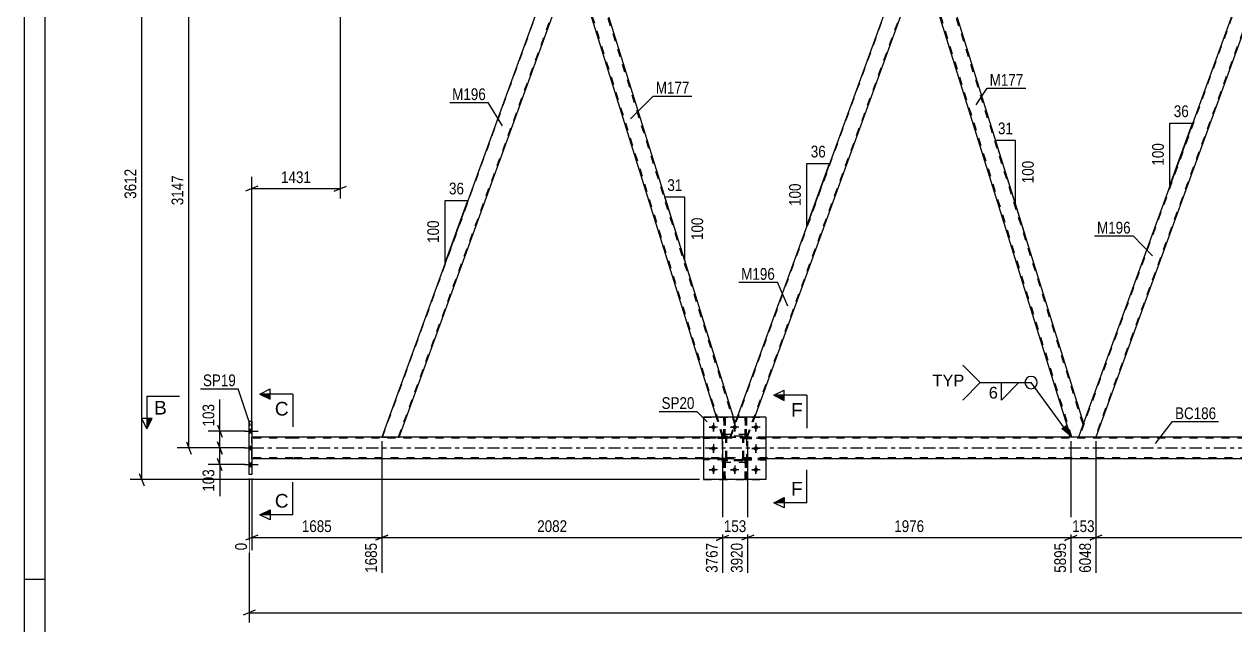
# Model space of a CAD drawing. Header units: millimetres. Extents: x 0 to 841, y 0 to 594.
# Drawn here: x 0 to 295.9, y 286.9 to 433.6 of the extents above; entities that cross this region are included whole.
import ezdxf

# ---------------------------------------------------------------- set-up
doc = ezdxf.new("R2010")
doc.units = ezdxf.units.MM
doc.linetypes.add('DXK_LINE_DOT2', pattern=[3.9198, 1.9599, -1.9599])
doc.linetypes.add('DXK_LINE_DOT3', pattern=[5.9187, 2.979, -0.9799, 0.9799, -0.9799])
doc.styles.add('Arial', font='ARIAL.TTF', dxfattribs={"height": 0.2})
doc.styles.add('Arial Narrow', font='ARIALN.TTF', dxfattribs={"height": 0.2})

# ---------------------------------------------------------------- blocks, each defined once
blk = doc.blocks.new('Unknown-814521562-1135 - 14273')
at = {"color": 5, "linetype": 'Continuous'}
for p, q in [((0, 594), (0, 0)), ((5, 589), (5, 5)), ((5, 298), (0, 298))]:
    blk.add_line(p, q, dxfattribs=at)
blk = doc.blocks.new('Part-814521562-3716 - 3269')
at = {"color": 7, "linetype": 'DXK_LINE_DOT2'}
for p, q in [((176.64, 333.39), (170.64, 333.39)), ((170.64, 326.59), (170.64, 333.39)), ((176.64, 326.59), (176.64, 333.39)), ((176.64, 326.59), (170.64, 326.59))]:
    blk.add_line(p, q, dxfattribs=at)
blk = doc.blocks.new('Part-814521562-3617 - 3269')
at = {"color": 7, "linetype": 'DXK_LINE_DOT2'}
for p, q in [((176.19, 322.39), (176.19, 327.23)), ((176.19, 327.23), (176.51, 327.23)), ((176.19, 326.63), (176.51, 326.63)), ((176.51, 327.23), (176.51, 322.39)), ((176.51, 322.39), (176.19, 322.39))]:
    blk.add_line(p, q, dxfattribs=at)
blk = doc.blocks.new('Part-814521562-3756 - 3269')
at = {"color": 2, "linetype": 'Continuous'}
for p, q in [((131.51, 453.99), (87.39, 332.77)), ((135.76, 453.99), (131.51, 453.99)), ((91.64, 332.77), (134.24, 449.78))]:
    blk.add_line(p, q, dxfattribs=at)
at = {"color": 7, "linetype": 'DXK_LINE_DOT2'}
for p, q in [((87.56, 332.77), (131.68, 453.99)), ((91.47, 332.77), (135.59, 453.99)), ((134.24, 449.78), (135.76, 453.99)), ((87.39, 332.77), (91.64, 332.77))]:
    blk.add_line(p, q, dxfattribs=at)
blk = doc.blocks.new('Part-814521562-3605 - 3269')
at = {"color": 7, "linetype": 'DXK_LINE_DOT2'}
for p, q in [((171.44, 327.55), (166.04, 327.55)), ((166.04, 327.55), (166.04, 327.23)), ((171.44, 327.23), (166.04, 327.23)), ((170.84, 327.23), (170.84, 327.55)), ((171.44, 327.23), (171.44, 327.55))]:
    blk.add_line(p, q, dxfattribs=at)
blk = doc.blocks.new('Bolt-814521562-3509 - 3269')
at = {"color": 1, "linetype": 'Continuous'}
for p, q in [((167.4, 335.19), (168.09, 335.19)), ((168.44, 336.23), (168.44, 335.54)), ((168.44, 334.15), (168.44, 334.84)), ((169.48, 335.19), (168.79, 335.19)), ((172.6, 335.19), (173.29, 335.19)), ((173.64, 336.23), (173.64, 335.54)), ((173.64, 334.15), (173.64, 334.84)), ((174.68, 335.19), (173.99, 335.19)), ((177.8, 335.19), (178.49, 335.19)), ((178.84, 336.23), (178.84, 335.54)), ((178.84, 334.15), (178.84, 334.84)), ((179.88, 335.19), (179.19, 335.19)), ((167.4, 329.99), (168.09, 329.99)), ((168.44, 331.03), (168.44, 330.34)), ((168.44, 328.95), (168.44, 329.64)), ((169.48, 329.99), (168.79, 329.99)), ((177.8, 329.99), (178.49, 329.99)), ((178.84, 331.03), (178.84, 330.34)), ((178.84, 328.95), (178.84, 329.64)), ((179.88, 329.99), (179.19, 329.99)), ((168.44, 325.83), (168.44, 325.14)), ((173.64, 325.83), (173.64, 325.14)), ((178.84, 325.83), (178.84, 325.14)), ((167.4, 324.79), (168.09, 324.79)), ((168.44, 323.75), (168.44, 324.44)), ((169.48, 324.79), (168.79, 324.79)), ((172.6, 324.79), (173.29, 324.79)), ((173.64, 323.75), (173.64, 324.44)), ((174.68, 324.79), (173.99, 324.79)), ((177.8, 324.79), (178.49, 324.79)), ((178.84, 323.75), (178.84, 324.44)), ((179.88, 324.79), (179.19, 324.79))]:
    blk.add_line(p, q, dxfattribs=at)
blk = doc.blocks.new('Bolt-814521562-3510 - 3269')
at = {"linetype": 'Continuous'}
for points in [[(168.96, 335.19, -1), (167.92, 335.19, -1)], [(174.16, 335.19, -1), (173.12, 335.19, -1)], [(179.36, 335.19, -1), (178.32, 335.19, -1)], [(168.96, 329.99, -1), (167.92, 329.99, -1)], [(179.36, 329.99, -1), (178.32, 329.99, -1)], [(168.96, 324.79, -1), (167.92, 324.79, -1)], [(174.16, 324.79, -1), (173.12, 324.79, -1)], [(179.36, 324.79, -1), (178.32, 324.79, -1)]]:
    blk.add_hatch(color=1, dxfattribs=at).paths.add_polyline_path(points)
at = {"color": 1, "linetype": 'Continuous'}
for p, q in [((169.48, 335.19), (167.4, 335.19)), ((168.44, 336.23), (168.44, 334.15)), ((174.68, 335.19), (172.6, 335.19)), ((173.64, 336.23), (173.64, 334.15)), ((179.88, 335.19), (177.8, 335.19)), ((178.84, 336.23), (178.84, 334.15)), ((169.48, 329.99), (167.4, 329.99)), ((168.44, 331.03), (168.44, 328.95)), ((179.88, 329.99), (177.8, 329.99)), ((178.84, 331.03), (178.84, 328.95)), ((168.44, 325.83), (168.44, 323.75)), ((173.64, 325.83), (173.64, 323.75)), ((178.84, 325.83), (178.84, 323.75)), ((169.48, 324.79), (167.4, 324.79)), ((174.68, 324.79), (172.6, 324.79)), ((179.88, 324.79), (177.8, 324.79))]:
    blk.add_line(p, q, dxfattribs=at)
blk = doc.blocks.new('Part-814521562-3515 - 3269')
at = {"color": 7, "linetype": 'DXK_LINE_DOT2'}
for p, q in [((171.44, 327.55), (166.04, 327.55)), ((166.04, 327.23), (166.04, 327.55)), ((171.44, 327.23), (166.04, 327.23)), ((170.84, 327.23), (170.84, 327.55)), ((171.44, 327.55), (171.44, 327.23))]:
    blk.add_line(p, q, dxfattribs=at)
blk = doc.blocks.new('Part-814521562-3597 - 3269')
at = {"color": 7, "linetype": 'DXK_LINE_DOT2'}
for p, q in [((176.19, 332.75), (176.19, 337.59)), ((176.19, 337.59), (176.51, 337.59)), ((176.51, 337.59), (176.51, 332.75)), ((176.19, 333.35), (176.51, 333.35)), ((176.51, 332.75), (176.19, 332.75))]:
    blk.add_line(p, q, dxfattribs=at)
blk = doc.blocks.new('Part-814521562-3516 - 3269')
at = {"color": 7, "linetype": 'DXK_LINE_DOT2'}
for p, q in [((171.44, 332.75), (166.04, 332.75)), ((166.04, 332.43), (166.04, 332.75)), ((171.44, 332.43), (166.04, 332.43)), ((170.84, 332.43), (170.84, 332.75)), ((171.44, 332.75), (171.44, 332.43))]:
    blk.add_line(p, q, dxfattribs=at)
blk = doc.blocks.new('Part-814521562-3517 - 3269')
at = {"color": 7, "linetype": 'DXK_LINE_DOT2'}
for p, q in [((175.84, 327.23), (175.84, 327.55)), ((175.84, 327.55), (181.24, 327.55)), ((181.24, 327.23), (175.84, 327.23)), ((176.44, 327.23), (176.44, 327.55)), ((181.24, 327.55), (181.24, 327.23))]:
    blk.add_line(p, q, dxfattribs=at)
blk = doc.blocks.new('Part-814521562-3707 - 3269')
at = {"color": 7, "linetype": 'DXK_LINE_DOT2'}
for p, q in [((176.51, 327.23), (176.19, 327.23)), ((176.19, 327.23), (176.19, 322.39)), ((176.19, 326.63), (176.51, 326.63)), ((176.51, 322.39), (176.51, 327.23)), ((176.19, 322.39), (176.51, 322.39))]:
    blk.add_line(p, q, dxfattribs=at)
blk = doc.blocks.new('Part-814521562-3528 - 3269')
at = {"color": 7, "linetype": 'DXK_LINE_DOT2'}
for p, q in [((175.84, 332.43), (175.84, 332.75)), ((175.84, 332.75), (181.24, 332.75)), ((181.24, 332.43), (175.84, 332.43)), ((176.44, 332.43), (176.44, 332.75)), ((181.24, 332.75), (181.24, 332.43))]:
    blk.add_line(p, q, dxfattribs=at)
blk = doc.blocks.new('Part-814521562-3529 - 3269')
at = {"color": 7, "linetype": 'DXK_LINE_DOT2'}
for p, q in [((176.64, 333.39), (170.64, 333.39)), ((170.64, 326.59), (170.64, 333.39)), ((176.64, 326.59), (176.64, 333.39)), ((176.64, 326.59), (170.64, 326.59))]:
    blk.add_line(p, q, dxfattribs=at)
blk = doc.blocks.new('Part-814521562-3530 - 3269')
at = {"color": 7, "linetype": 'DXK_LINE_DOT2'}
for p, q in [((171.44, 332.51), (171.47, 332.69)), ((171.47, 332.69), (171.44, 332.51)), ((171.44, 327.47), (171.44, 332.51)), ((171.68, 332.51), (171.7, 332.6)), ((171.68, 327.47), (171.68, 332.51)), ((171.7, 332.6), (171.75, 332.68)), ((171.73, 332.95), (171.92, 332.99)), ((171.92, 332.99), (171.73, 332.95)), ((171.75, 332.68), (171.83, 332.73)), ((171.83, 332.73), (171.92, 332.75)), ((175.36, 332.99), (171.92, 332.99)), ((171.92, 332.75), (175.36, 332.75)), ((175.36, 332.99), (175.54, 332.95)), ((175.54, 332.95), (175.36, 332.99)), ((175.36, 332.75), (175.45, 332.73)), ((175.45, 332.73), (175.53, 332.68)), ((175.53, 332.68), (175.58, 332.6)), ((175.58, 332.6), (175.6, 332.51)), ((175.6, 327.47), (175.6, 332.51)), ((175.8, 332.69), (175.84, 332.51)), ((175.84, 332.51), (175.8, 332.69)), ((175.84, 327.47), (175.84, 332.51)), ((171.47, 327.29), (171.44, 327.47)), ((171.44, 327.47), (171.47, 327.29)), ((171.7, 327.38), (171.68, 327.47)), ((171.75, 327.3), (171.7, 327.38)), ((171.92, 326.99), (171.73, 327.03)), ((171.73, 327.03), (171.92, 326.99)), ((171.83, 327.25), (171.75, 327.3)), ((171.92, 327.23), (171.83, 327.25)), ((175.36, 327.23), (171.92, 327.23)), ((175.36, 326.99), (171.92, 326.99)), ((175.45, 327.25), (175.36, 327.23)), ((175.54, 327.03), (175.36, 326.99)), ((175.36, 326.99), (175.54, 327.03)), ((175.53, 327.3), (175.45, 327.25)), ((175.58, 327.38), (175.53, 327.3)), ((175.6, 327.47), (175.58, 327.38)), ((175.84, 327.47), (175.8, 327.29)), ((175.8, 327.29), (175.84, 327.47))]:
    blk.add_line(p, q, dxfattribs=at)
at = {"color": 7, "linetype": 'DXK_LINE_DOT3'}
blk.add_line((173.64, 329.99), (173.64, 329.99), dxfattribs=at)
at = {"color": 7, "linetype": 'DXK_LINE_DOT2'}
for centre, start, end in [((171.92, 332.51), 112.5, 157.5), ((171.92, 332.51), 112.5, 157.5), ((175.36, 332.51), 22.5, 67.5), ((175.36, 332.51), 22.5, 67.5), ((171.92, 327.47), 202.5, 247.5), ((171.92, 327.47), 202.5, 247.5), ((175.36, 327.47), 292.5, 337.5), ((175.36, 327.47), 292.5, 337.5)]:
    blk.add_arc(centre, 0.48, start, end, dxfattribs=at)
blk = doc.blocks.new('Part-814521562-3547 - 3269')
at = {"color": 2, "linetype": 'Continuous'}
for p, q in [((54.98, 336.63), (55.62, 336.63)), ((54.98, 323.63), (54.98, 336.63)), ((55.62, 336.63), (55.62, 323.63)), ((55.62, 323.63), (54.98, 323.63))]:
    blk.add_line(p, q, dxfattribs=at)
blk = doc.blocks.new('Part-814521562-3611 - 3269')
at = {"color": 7, "linetype": 'DXK_LINE_DOT2'}
for p, q in [((181.24, 327.55), (175.84, 327.55)), ((175.84, 327.55), (175.84, 327.23)), ((175.84, 327.23), (181.24, 327.23)), ((176.44, 327.23), (176.44, 327.55)), ((181.24, 327.23), (181.24, 327.55))]:
    blk.add_line(p, q, dxfattribs=at)
blk = doc.blocks.new('Bolt-814521562-3579 - 3269')
at = {"linetype": 'Continuous'}
for points in [[(55.62, 333.79), (55.62, 334.67), (54.98, 334.67), (54.98, 333.79)], [(55.62, 333.79), (55.62, 334.67), (54.98, 334.67), (54.98, 333.79)], [(55.62, 333.79), (55.62, 334.67), (54.98, 334.67), (54.98, 333.79)], [(55.62, 329.69), (55.62, 330.57), (54.98, 330.57), (54.98, 329.69)], [(55.62, 329.69), (55.62, 330.57), (54.98, 330.57), (54.98, 329.69)], [(55.62, 325.59), (55.62, 326.47), (54.98, 326.47), (54.98, 325.59)], [(55.62, 325.59), (55.62, 326.47), (54.98, 326.47), (54.98, 325.59)], [(55.62, 325.59), (55.62, 326.47), (54.98, 326.47), (54.98, 325.59)]]:
    blk.add_hatch(color=1, dxfattribs=at).paths.add_polyline_path(points)
at = {"color": 1, "linetype": 'Continuous'}
for p, q in [((54.98, 334.67), (55.62, 334.67)), ((54.98, 334.67), (55.62, 334.67)), ((54.98, 334.67), (55.62, 334.67)), ((53.82, 334.23), (57.14, 334.23)), ((53.82, 334.23), (57.14, 334.23)), ((53.82, 334.23), (57.14, 334.23)), ((54.98, 333.79), (55.62, 333.79)), ((54.98, 333.79), (55.62, 333.79)), ((54.98, 333.79), (55.62, 333.79)), ((53.82, 330.13), (57.14, 330.13)), ((53.82, 330.13), (57.14, 330.13)), ((54.98, 330.57), (55.62, 330.57)), ((54.98, 330.57), (55.62, 330.57)), ((54.98, 329.69), (55.62, 329.69)), ((54.98, 329.69), (55.62, 329.69)), ((53.82, 326.03), (57.14, 326.03)), ((53.82, 326.03), (57.14, 326.03)), ((53.82, 326.03), (57.14, 326.03)), ((54.98, 326.47), (55.62, 326.47)), ((54.98, 326.47), (55.62, 326.47)), ((54.98, 326.47), (55.62, 326.47)), ((54.98, 325.59), (55.62, 325.59)), ((54.98, 325.59), (55.62, 325.59)), ((54.98, 325.59), (55.62, 325.59))]:
    blk.add_line(p, q, dxfattribs=at)
blk = doc.blocks.new('Part-814521562-3594 - 3269')
at = {"color": 7, "linetype": 'DXK_LINE_DOT2'}
for p, q in [((172.69, 332.77), (216.81, 453.99)), ((176.61, 332.77), (220.73, 453.99)), ((219.37, 449.78), (220.9, 453.99)), ((172.52, 332.77), (174.28, 337.59)), ((176.78, 332.77), (178.53, 337.59)), ((176.78, 332.77), (172.52, 332.77))]:
    blk.add_line(p, q, dxfattribs=at)
at = {"color": 2, "linetype": 'Continuous'}
for p, q in [((216.64, 453.99), (174.28, 337.59)), ((220.9, 453.99), (216.64, 453.99)), ((178.53, 337.59), (219.37, 449.78))]:
    blk.add_line(p, q, dxfattribs=at)
blk = doc.blocks.new('Part-814521562-3602 - 3269')
at = {"color": 2, "linetype": 'Continuous'}
for p, q in [((181.24, 337.59), (166.04, 337.59)), ((166.04, 337.59), (166.04, 322.39)), ((181.24, 337.59), (181.24, 322.39)), ((181.24, 322.39), (166.04, 322.39))]:
    blk.add_line(p, q, dxfattribs=at)
blk = doc.blocks.new('Part-814521562-3608 - 3269')
at = {"color": 7, "linetype": 'DXK_LINE_DOT2'}
for p, q in [((171.44, 332.75), (166.04, 332.75)), ((166.04, 332.75), (166.04, 332.43)), ((171.44, 332.43), (166.04, 332.43)), ((170.84, 332.43), (170.84, 332.75)), ((171.44, 332.43), (171.44, 332.75))]:
    blk.add_line(p, q, dxfattribs=at)
blk = doc.blocks.new('Part-814521562-3614 - 3269')
at = {"color": 7, "linetype": 'DXK_LINE_DOT2'}
for p, q in [((170.99, 322.39), (170.99, 327.23)), ((170.99, 327.23), (171.31, 327.23)), ((170.99, 326.63), (171.31, 326.63)), ((171.31, 327.23), (171.31, 322.39)), ((171.31, 322.39), (170.99, 322.39))]:
    blk.add_line(p, q, dxfattribs=at)
blk = doc.blocks.new('Part-814521562-3620 - 3269')
at = {"color": 7, "linetype": 'DXK_LINE_DOT2'}
for p, q in [((170.99, 332.75), (170.99, 337.59)), ((170.99, 337.59), (171.31, 337.59)), ((171.31, 337.59), (171.31, 332.75)), ((170.99, 333.35), (171.31, 333.35)), ((171.31, 332.75), (170.99, 332.75))]:
    blk.add_line(p, q, dxfattribs=at)
blk = doc.blocks.new('Part-814521562-3624 - 3269')
at = {"color": 7, "linetype": 'DXK_LINE_DOT2'}
for p, q in [((170.99, 337.59), (170.99, 332.75)), ((171.31, 337.59), (170.99, 337.59)), ((171.31, 332.75), (171.31, 337.59)), ((170.99, 333.35), (171.31, 333.35)), ((170.99, 332.75), (171.31, 332.75))]:
    blk.add_line(p, q, dxfattribs=at)
blk = doc.blocks.new('Part-814521562-3625 - 3269')
at = {"color": 7, "linetype": 'DXK_LINE_DOT2'}
for p, q in [((176.19, 337.59), (176.19, 332.75)), ((176.51, 337.59), (176.19, 337.59)), ((176.51, 332.75), (176.51, 337.59)), ((176.19, 333.35), (176.51, 333.35)), ((176.19, 332.75), (176.51, 332.75))]:
    blk.add_line(p, q, dxfattribs=at)
blk = doc.blocks.new('Part-814521562-3646 - 3269')
at = {"color": 7, "linetype": 'DXK_LINE_DOT2'}
for p, q in [((181.24, 332.75), (175.84, 332.75)), ((175.84, 332.75), (175.84, 332.43)), ((175.84, 332.43), (181.24, 332.43)), ((176.44, 332.43), (176.44, 332.75)), ((181.24, 332.43), (181.24, 332.75))]:
    blk.add_line(p, q, dxfattribs=at)
blk = doc.blocks.new('Part-814521562-3685 - 3269')
at = {"color": 7, "linetype": 'DXK_LINE_DOT2'}
for p, q in [((301.95, 453.99), (257.83, 332.77)), ((305.86, 453.99), (261.74, 332.77)), ((306.03, 453.99), (304.5, 449.78)), ((258.9, 336.19), (257.66, 332.77)), ((261.91, 332.77), (257.66, 332.77))]:
    blk.add_line(p, q, dxfattribs=at)
at = {"color": 2, "linetype": 'Continuous'}
for p, q in [((301.78, 453.99), (258.9, 336.19)), ((306.03, 453.99), (301.78, 453.99)), ((304.5, 449.78), (261.91, 332.77))]:
    blk.add_line(p, q, dxfattribs=at)
blk = doc.blocks.new('Part-814521562-3690 - 3269')
at = {"color": 2, "linetype": 'Continuous'}
for p, q in [((220.9, 453.99), (219.37, 449.78)), ((222.22, 453.99), (220.9, 453.99)), ((258.92, 336.24), (222.22, 453.99)), ((255.81, 332.77), (219.35, 449.74)), ((258.9, 336.18), (257.66, 332.77)), ((258.9, 336.18), (258.9, 336.19))]:
    blk.add_line(p, q, dxfattribs=at)
at = {"color": 7, "linetype": 'DXK_LINE_DOT2'}
for p, q in [((258.78, 335.86), (221.97, 453.99)), ((219.37, 449.78), (219.35, 449.74)), ((256.06, 332.77), (219.49, 450.11)), ((258.9, 336.19), (258.92, 336.24)), ((257.66, 332.77), (255.81, 332.77))]:
    blk.add_line(p, q, dxfattribs=at)
blk = doc.blocks.new('Part-814521562-3696 - 3269')
at = {"color": 7, "linetype": 'DXK_LINE_DOT2'}
for p, q in [((166.04, 337.59), (181.24, 337.59)), ((166.04, 337.59), (166.04, 322.39)), ((181.24, 337.59), (181.24, 322.39)), ((166.04, 322.39), (181.24, 322.39))]:
    blk.add_line(p, q, dxfattribs=at)
blk = doc.blocks.new('Part-814521562-3706 - 3269')
at = {"color": 7, "linetype": 'DXK_LINE_DOT2'}
for p, q in [((171.31, 327.23), (170.99, 327.23)), ((170.99, 327.23), (170.99, 322.39)), ((170.99, 326.63), (171.31, 326.63)), ((171.31, 322.39), (171.31, 327.23)), ((170.99, 322.39), (171.31, 322.39))]:
    blk.add_line(p, q, dxfattribs=at)
blk = doc.blocks.new('Part-814521562-3715 - 3269')
at = {"color": 7, "linetype": 'DXK_LINE_DOT2'}
for p, q in [((171.44, 332.51), (171.47, 332.69)), ((171.47, 332.69), (171.44, 332.51)), ((171.44, 327.47), (171.44, 332.51)), ((171.68, 332.51), (171.7, 332.6)), ((171.68, 327.47), (171.68, 332.51)), ((171.7, 332.6), (171.75, 332.68)), ((171.73, 332.95), (171.92, 332.99)), ((171.92, 332.99), (171.73, 332.95)), ((171.75, 332.68), (171.83, 332.73)), ((171.83, 332.73), (171.92, 332.75)), ((175.36, 332.99), (171.92, 332.99)), ((171.92, 332.75), (175.36, 332.75)), ((175.36, 332.99), (175.54, 332.95)), ((175.54, 332.95), (175.36, 332.99)), ((175.36, 332.75), (175.45, 332.73)), ((175.45, 332.73), (175.53, 332.68)), ((175.53, 332.68), (175.58, 332.6)), ((175.58, 332.6), (175.6, 332.51)), ((175.6, 327.47), (175.6, 332.51)), ((175.8, 332.69), (175.84, 332.51)), ((175.84, 332.51), (175.8, 332.69)), ((175.84, 327.47), (175.84, 332.51)), ((171.47, 327.29), (171.44, 327.47)), ((171.44, 327.47), (171.47, 327.29)), ((171.7, 327.38), (171.68, 327.47)), ((171.75, 327.3), (171.7, 327.38)), ((171.92, 326.99), (171.73, 327.03)), ((171.73, 327.03), (171.92, 326.99)), ((171.83, 327.25), (171.75, 327.3)), ((171.92, 327.23), (171.83, 327.25)), ((175.36, 327.23), (171.92, 327.23)), ((175.36, 326.99), (171.92, 326.99)), ((175.45, 327.25), (175.36, 327.23)), ((175.54, 327.03), (175.36, 326.99)), ((175.36, 326.99), (175.54, 327.03)), ((175.53, 327.3), (175.45, 327.25)), ((175.58, 327.38), (175.53, 327.3)), ((175.6, 327.47), (175.58, 327.38)), ((175.84, 327.47), (175.8, 327.29)), ((175.8, 327.29), (175.84, 327.47))]:
    blk.add_line(p, q, dxfattribs=at)
at = {"color": 7, "linetype": 'DXK_LINE_DOT3'}
blk.add_line((173.64, 329.99), (173.64, 329.99), dxfattribs=at)
at = {"color": 7, "linetype": 'DXK_LINE_DOT2'}
for centre, start, end in [((171.92, 332.51), 112.5, 157.5), ((171.92, 332.51), 112.5, 157.5), ((175.36, 332.51), 22.5, 67.5), ((175.36, 332.51), 22.5, 67.5), ((171.92, 327.47), 202.5, 247.5), ((171.92, 327.47), 202.5, 247.5), ((175.36, 327.47), 292.5, 337.5), ((175.36, 327.47), 292.5, 337.5)]:
    blk.add_arc(centre, 0.48, start, end, dxfattribs=at)
blk = doc.blocks.new('Part-814521562-3747 - 3269')
at = {"color": 2, "linetype": 'Continuous'}
for p, q in [((65.74, 332.77), (55.62, 332.77)), ((166.04, 332.77), (65.84, 332.77)), ((336.31, 332.77), (181.24, 332.77)), ((65.74, 327.49), (55.62, 327.49)), ((166.04, 327.49), (65.84, 327.49)), ((336.31, 327.49), (181.24, 327.49))]:
    blk.add_line(p, q, dxfattribs=at)
at = {"color": 7, "linetype": 'DXK_LINE_DOT2'}
for p, q in [((55.62, 327.49), (55.62, 332.77)), ((65.74, 332.53), (55.62, 332.53)), ((741.42, 332.53), (65.84, 332.53)), ((181.24, 332.77), (166.04, 332.77)), ((65.74, 327.73), (55.62, 327.73)), ((742.17, 327.73), (65.84, 327.73)), ((181.24, 327.49), (166.04, 327.49))]:
    blk.add_line(p, q, dxfattribs=at)
at = {"color": 7, "linetype": 'DXK_LINE_DOT3'}
for p, q in [((55.62, 330.13), (65.74, 330.13)), ((65.84, 330.13), (741.79, 330.13))]:
    blk.add_line(p, q, dxfattribs=at)
blk = doc.blocks.new('Part-814521562-3761 - 3269')
at = {"color": 2, "linetype": 'Continuous'}
for p, q in [((135.76, 453.99), (134.24, 449.78)), ((135.76, 453.99), (137.08, 453.99)), ((173.36, 337.59), (137.08, 453.99)), ((169.17, 337.59), (134.22, 449.74))]:
    blk.add_line(p, q, dxfattribs=at)
at = {"color": 7, "linetype": 'DXK_LINE_DOT2'}
for p, q in [((173.65, 335.86), (136.83, 453.99)), ((134.24, 449.78), (134.22, 449.74)), ((170.93, 332.77), (134.35, 450.11)), ((170.68, 332.77), (169.17, 337.59)), ((173.78, 336.24), (173.36, 337.59)), ((172.52, 332.77), (173.78, 336.24)), ((170.68, 332.77), (172.52, 332.77))]:
    blk.add_line(p, q, dxfattribs=at)
blk = doc.blocks.new('AngleDimension-814521562-4574 - 3269')
at = {"color": 7, "linetype": 'Continuous'}
for p, q in [((161.42, 391.38), (156.6, 391.38)), ((161.42, 375.91), (156.6, 391.38)), ((161.42, 375.91), (161.42, 391.38)), ((167.59, 356.12), (161.42, 375.91))]:
    blk.add_line(p, q, dxfattribs=at)
at = {"color": 0}
for points in [[(161.44, 392.28), (161.44, 396.48), (156.58, 396.48), (156.58, 392.28)], [(166.52, 386.99), (162.32, 386.99), (162.32, 380.3), (166.52, 380.3)]]:
    blk.add_wipeout(points, dxfattribs=at)
at = {"color": 3, "style": 'Arial Narrow'}
blk.add_text('31', height=2.863, dxfattribs=at).set_placement((157.18, 392.88))
blk.add_text('100', height=2.863, rotation=90.0002, dxfattribs=at).set_placement((165.92, 380.9))
blk = doc.blocks.new('AngleDimension-814521562-3923 - 3269')
at = {"color": 7, "linetype": 'Continuous'}
for p, q in [((191.3, 399.58), (196.84, 399.58)), ((191.3, 384.36), (196.84, 399.58)), ((191.3, 384.36), (191.3, 399.58)), ((193.32, 389.91), (196.84, 399.58))]:
    blk.add_line(p, q, dxfattribs=at)
at = {"color": 0}
for points in [[(196.5, 400.48), (196.5, 404.68), (191.64, 404.68), (191.64, 400.48)], [(190.4, 395.31), (186.2, 395.31), (186.2, 388.63), (190.4, 388.63)]]:
    blk.add_wipeout(points, dxfattribs=at)
at = {"color": 3, "style": 'Arial Narrow'}
blk.add_text('36', height=2.863, dxfattribs=at).set_placement((192.24, 401.08))
blk.add_text('100', height=2.863, rotation=90.0002, dxfattribs=at).set_placement((189.8, 389.23))
blk = doc.blocks.new('StraightDimension-814521562-4207 - 3269')
at = {"color": 7, "linetype": 'Continuous'}
for p, q in [((47.21, 331.63), (48.41, 328.63)), ((53.98, 330.13), (44.96, 330.13)), ((47.81, 326.03), (47.81, 330.13)), ((53.98, 326.03), (44.96, 326.03)), ((48.41, 324.53), (47.21, 327.53))]:
    blk.add_line(p, q, dxfattribs=at)
at = {"color": 0}
blk.add_wipeout([(47.06, 325.5), (42.86, 325.5), (42.86, 318.82), (47.06, 318.82)], dxfattribs=at)
at = {"color": 7, "linetype": 'Continuous'}
blk.add_line((47.81, 326.03), (47.81, 318.29), dxfattribs=at)
blk.add_line((47.81, 326.03), (47.81, 318.29), dxfattribs=at)
at = {"color": 3, "style": 'Arial Narrow'}
blk.add_text('103', height=2.863, rotation=90.0002, dxfattribs=at).set_placement((46.46, 319.42))
blk = doc.blocks.new('StraightDimension-814521562-4271 - 3269')
at = {"color": 7, "linetype": 'Continuous'}
for p, q in [((75.6, 455.99), (37.38, 455.99)), ((40.83, 454.49), (39.63, 457.49)), ((40.23, 330.13), (40.23, 455.99)), ((39.63, 331.63), (40.83, 328.63)), ((53.98, 330.13), (37.38, 330.13))]:
    blk.add_line(p, q, dxfattribs=at)
at = {"color": 0}
blk.add_wipeout([(39.48, 397.31), (35.28, 397.31), (35.28, 388.8), (39.48, 388.8)], dxfattribs=at)
at = {"color": 3, "style": 'Arial Narrow'}
blk.add_text('3147', height=2.863, rotation=90.0002, dxfattribs=at).set_placement((38.88, 389.4))
blk = doc.blocks.new('StraightDimension-814521562-4563 - 3269')
at = {"color": 7, "linetype": 'Continuous'}
for p, q in [((54.98, 322.63), (54.98, 287.47)), ((56.48, 290.47), (53.48, 289.27)), ((54.98, 289.87), (794.56, 289.87))]:
    blk.add_line(p, q, dxfattribs=at)
blk = doc.blocks.new('StraightDimension-814521562-4312 - 3269')
at = {"color": 7, "linetype": 'Continuous'}
for p, q in [((176.78, 331.77), (176.78, 299.61)), ((255.81, 331.77), (255.81, 299.61)), ((178.28, 308.82), (175.28, 307.62)), ((176.78, 308.22), (255.81, 308.22)), ((254.31, 307.62), (257.31, 308.82))]:
    blk.add_line(p, q, dxfattribs=at)
at = {"color": 0}
blk.add_wipeout([(220.55, 308.97), (220.55, 313.17), (212.04, 313.17), (212.04, 308.97)], dxfattribs=at)
at = {"color": 0, "linetype": 'Continuous'}
blk.add_wipeout([(255.21, 307.52), (251.01, 307.52), (251.01, 299.01), (255.21, 299.01)], dxfattribs=at)
at = {"color": 3, "style": 'Arial Narrow'}
blk.add_text('1976', height=2.863, dxfattribs=at).set_placement((212.64, 309.57))
at = {"color": 3, "linetype": 'Continuous', "style": 'Arial Narrow'}
blk.add_text('5895', height=2.863, rotation=90.0002, dxfattribs=at).set_placement((254.61, 299.61))
blk = doc.blocks.new('AngleDimension-814521562-3909 - 3269')
at = {"color": 7, "linetype": 'Continuous'}
for p, q in [((242.23, 405.24), (237.41, 405.24)), ((242.23, 389.77), (237.41, 405.24)), ((242.23, 389.77), (242.23, 405.24)), ((244.71, 381.81), (242.23, 389.77))]:
    blk.add_line(p, q, dxfattribs=at)
at = {"color": 0}
for points in [[(242.25, 406.14), (242.25, 410.34), (237.39, 410.34), (237.39, 406.14)], [(247.33, 400.85), (243.13, 400.85), (243.13, 394.17), (247.33, 394.17)]]:
    blk.add_wipeout(points, dxfattribs=at)
at = {"color": 3, "style": 'Arial Narrow'}
blk.add_text('31', height=2.863, dxfattribs=at).set_placement((237.99, 406.74))
blk.add_text('100', height=2.863, rotation=90.0002, dxfattribs=at).set_placement((246.73, 394.77))
blk = doc.blocks.new('AngleDimension-814521562-3937 - 3269')
at = {"color": 7, "linetype": 'Continuous'}
for p, q in [((102.88, 390.55), (108.42, 390.55)), ((102.88, 375.33), (108.42, 390.55)), ((102.88, 375.33), (102.88, 390.55)), ((105.75, 383.21), (108.42, 390.55))]:
    blk.add_line(p, q, dxfattribs=at)
at = {"color": 0}
for points in [[(108.08, 391.45), (108.08, 395.65), (103.22, 395.65), (103.22, 391.45)], [(101.98, 386.28), (97.78, 386.28), (97.78, 379.6), (101.98, 379.6)]]:
    blk.add_wipeout(points, dxfattribs=at)
at = {"color": 3, "style": 'Arial Narrow'}
blk.add_text('36', height=2.863, dxfattribs=at).set_placement((103.82, 392.05))
blk.add_text('100', height=2.863, rotation=90.0002, dxfattribs=at).set_placement((101.38, 380.2))
blk = doc.blocks.new('StraightDimension-814521562-4146 - 3269')
at = {"color": 7, "linetype": 'Continuous'}
for p, q in [((29.32, 465.35), (28.12, 468.35)), ((78.88, 466.85), (25.87, 466.85)), ((28.72, 322.39), (28.72, 466.85)), ((28.12, 323.89), (29.32, 320.89)), ((165.04, 322.39), (25.87, 322.39))]:
    blk.add_line(p, q, dxfattribs=at)
at = {"color": 0}
blk.add_wipeout([(27.97, 398.88), (23.77, 398.88), (23.77, 390.37), (27.97, 390.37)], dxfattribs=at)
at = {"color": 3, "style": 'Arial Narrow'}
blk.add_text('3612', height=2.863, rotation=90.0002, dxfattribs=at).set_placement((27.37, 390.97))
blk = doc.blocks.new('StraightDimension-814521562-4217 - 3269')
at = {"color": 7, "linetype": 'Continuous'}
for p, q in [((47.21, 335.73), (48.41, 332.73)), ((53.98, 334.23), (44.96, 334.23)), ((48.41, 328.63), (47.21, 331.63)), ((47.81, 330.13), (47.81, 334.23)), ((53.98, 330.13), (44.96, 330.13))]:
    blk.add_line(p, q, dxfattribs=at)
at = {"color": 0}
blk.add_wipeout([(47.06, 341.44), (42.86, 341.44), (42.86, 334.75), (47.06, 334.75)], dxfattribs=at)
at = {"color": 7, "linetype": 'Continuous'}
blk.add_line((47.81, 334.23), (47.81, 341.96), dxfattribs=at)
blk.add_line((47.81, 334.23), (47.81, 341.96), dxfattribs=at)
at = {"color": 3, "style": 'Arial Narrow'}
blk.add_text('103', height=2.863, rotation=90.0002, dxfattribs=at).set_placement((46.46, 335.35))
blk = doc.blocks.new('StraightDimension-814521562-4260 - 3269')
at = {"color": 7, "linetype": 'Continuous'}
for p, q in [((77.24, 452.99), (77.24, 391.06)), ((57.12, 394.06), (54.12, 392.86)), ((55.62, 333.77), (55.62, 396.31)), ((75.74, 392.86), (78.74, 394.06)), ((55.62, 393.46), (77.24, 393.46))]:
    blk.add_line(p, q, dxfattribs=at)
at = {"color": 0}
blk.add_wipeout([(70.68, 394.21), (70.68, 398.41), (62.17, 398.41), (62.17, 394.21)], dxfattribs=at)
at = {"color": 3, "style": 'Arial Narrow'}
blk.add_text('1431', height=2.863, dxfattribs=at).set_placement((62.77, 394.81))
blk = doc.blocks.new('StraightDimension-814521562-4276 - 3269')
at = {"color": 7, "linetype": 'Continuous'}
for p, q in [((87.39, 331.77), (87.39, 299.61)), ((170.68, 331.77), (170.68, 299.61)), ((88.89, 308.82), (85.89, 307.62)), ((87.39, 308.22), (170.68, 308.22)), ((169.18, 307.62), (172.18, 308.82))]:
    blk.add_line(p, q, dxfattribs=at)
at = {"color": 0}
blk.add_wipeout([(133.29, 308.97), (133.29, 313.17), (124.78, 313.17), (124.78, 308.97)], dxfattribs=at)
at = {"color": 0, "linetype": 'Continuous'}
blk.add_wipeout([(170.08, 307.52), (165.88, 307.52), (165.88, 299.01), (170.08, 299.01)], dxfattribs=at)
at = {"color": 3, "style": 'Arial Narrow'}
blk.add_text('2082', height=2.863, dxfattribs=at).set_placement((125.38, 309.57))
at = {"color": 3, "linetype": 'Continuous', "style": 'Arial Narrow'}
blk.add_text('3767', height=2.863, rotation=90.0002, dxfattribs=at).set_placement((169.48, 299.61))
blk = doc.blocks.new('StraightDimension-814521562-4293 - 3269')
at = {"color": 7, "linetype": 'Continuous'}
for p, q in [((170.68, 331.77), (170.68, 299.61)), ((176.78, 331.77), (176.78, 299.61)), ((169.18, 307.62), (172.18, 308.82)), ((170.68, 308.22), (176.78, 308.22)), ((178.28, 308.82), (175.28, 307.62))]:
    blk.add_line(p, q, dxfattribs=at)
at = {"color": 0}
blk.add_wipeout([(177.07, 308.97), (177.07, 313.17), (170.39, 313.17), (170.39, 308.97)], dxfattribs=at)
at = {"color": 3, "style": 'Arial Narrow'}
blk.add_text('153', height=2.863, dxfattribs=at).set_placement((170.99, 309.57))
at = {"color": 0, "linetype": 'Continuous'}
blk.add_wipeout([(176.18, 307.52), (171.98, 307.52), (171.98, 299.01), (176.18, 299.01)], dxfattribs=at)
at = {"color": 3, "linetype": 'Continuous', "style": 'Arial Narrow'}
blk.add_text('3920', height=2.863, rotation=90.0002, dxfattribs=at).set_placement((175.58, 299.61))
blk = doc.blocks.new('StraightDimension-814521562-4331 - 3269')
at = {"color": 7, "linetype": 'Continuous'}
for p, q in [((255.81, 331.77), (255.81, 299.61)), ((261.91, 331.77), (261.91, 299.61)), ((254.31, 307.62), (257.31, 308.82)), ((255.81, 308.22), (261.91, 308.22)), ((263.41, 308.82), (260.41, 307.62))]:
    blk.add_line(p, q, dxfattribs=at)
at = {"color": 0}
blk.add_wipeout([(262.2, 308.97), (262.2, 313.17), (255.52, 313.17), (255.52, 308.97)], dxfattribs=at)
at = {"color": 3, "style": 'Arial Narrow'}
blk.add_text('153', height=2.863, dxfattribs=at).set_placement((256.12, 309.57))
at = {"color": 0, "linetype": 'Continuous'}
blk.add_wipeout([(261.31, 307.52), (257.11, 307.52), (257.11, 299.01), (261.31, 299.01)], dxfattribs=at)
at = {"color": 3, "linetype": 'Continuous', "style": 'Arial Narrow'}
blk.add_text('6048', height=2.863, rotation=90.0002, dxfattribs=at).set_placement((260.71, 299.61))
blk = doc.blocks.new('StraightDimension-814521562-4350 - 3269')
at = {"color": 7, "linetype": 'Continuous'}
for p, q in [((261.91, 331.77), (261.91, 299.61)), ((340.95, 331.77), (340.95, 299.61)), ((263.41, 308.82), (260.41, 307.62)), ((261.91, 308.22), (340.95, 308.22)), ((339.45, 307.62), (342.45, 308.82))]:
    blk.add_line(p, q, dxfattribs=at)
at = {"color": 0}
blk.add_wipeout([(305.69, 308.97), (305.69, 313.17), (297.17, 313.17), (297.17, 308.97)], dxfattribs=at)
at = {"color": 0, "linetype": 'Continuous'}
blk.add_wipeout([(340.35, 307.52), (336.15, 307.52), (336.15, 299.01), (340.35, 299.01)], dxfattribs=at)
at = {"color": 3, "style": 'Arial Narrow'}
blk.add_text('1976', height=2.863, dxfattribs=at).set_placement((297.77, 309.57))
at = {"color": 3, "linetype": 'Continuous', "style": 'Arial Narrow'}
blk.add_text('8024', height=2.863, rotation=90.0002, dxfattribs=at).set_placement((339.75, 299.61))
blk = doc.blocks.new('StraightDimension-814521562-4552 - 3269')
at = {"color": 7, "linetype": 'Continuous'}
for p, q in [((87.39, 331.77), (87.39, 299.61)), ((55.62, 322.63), (55.62, 305.1)), ((57.12, 308.82), (54.12, 307.62)), ((55.62, 308.22), (87.39, 308.22)), ((85.89, 307.62), (88.89, 308.82))]:
    blk.add_line(p, q, dxfattribs=at)
at = {"color": 0}
blk.add_wipeout([(75.76, 308.97), (75.76, 313.17), (67.25, 313.17), (67.25, 308.97)], dxfattribs=at)
at = {"color": 0, "linetype": 'Continuous'}
for points in [[(55.02, 307.52), (50.82, 307.52), (50.82, 304.5), (55.02, 304.5)], [(86.79, 307.52), (82.59, 307.52), (82.59, 299.01), (86.79, 299.01)]]:
    blk.add_wipeout(points, dxfattribs=at)
at = {"color": 3, "style": 'Arial Narrow'}
blk.add_text('1685', height=2.863, dxfattribs=at).set_placement((67.85, 309.57))
at = {"color": 3, "linetype": 'Continuous', "style": 'Arial Narrow'}
for s, height, p in [('0', 2.86, (54.42, 305.1)), ('1685', 2.863, (86.19, 299.61))]:
    blk.add_text(s, height=height, rotation=90.0002, dxfattribs=at).set_placement(p)
blk = doc.blocks.new('AngleDimension-814521562-14166 - 3269')
at = {"color": 7, "linetype": 'Continuous'}
for p, q in [((280.02, 409.43), (285.56, 409.43)), ((280.02, 394.21), (285.56, 409.43)), ((280.02, 394.21), (280.02, 409.43)), ((280.23, 394.79), (280.02, 394.21))]:
    blk.add_line(p, q, dxfattribs=at)
at = {"color": 0}
for points in [[(285.22, 410.33), (285.22, 414.53), (280.36, 414.53), (280.36, 410.33)], [(279.12, 405.17), (274.92, 405.17), (274.92, 398.48), (279.12, 398.48)]]:
    blk.add_wipeout(points, dxfattribs=at)
at = {"color": 3, "style": 'Arial Narrow'}
blk.add_text('36', height=2.863, dxfattribs=at).set_placement((280.96, 410.93))
blk.add_text('100', height=2.863, rotation=90.0002, dxfattribs=at).set_placement((278.52, 399.08))
blk = doc.blocks.new('Mark-814521562-3752 - 3269')
at = {"color": 0}
blk.add_wipeout([(112.82, 415.09), (112.82, 418.09), (104.6, 418.09), (104.6, 415.09)], dxfattribs=at)
blk.add_wipeout([(112.82, 415.09), (112.82, 418.09), (104.6, 418.09), (104.6, 415.09)], dxfattribs=at)
at = {"color": 30, "linetype": 'Continuous'}
for p in [(104, 414.49), (116.9, 408.81)]:
    blk.add_line(p, (113.42, 414.49), dxfattribs=at)
at = {"color": 3, "style": 'Arial Narrow'}
blk.add_text('M196', height=2.863, dxfattribs=at).set_placement((104.6, 415.09))
blk = doc.blocks.new('Mark-814521562-3543 - 3269')
at = {"color": 0}
blk.add_wipeout([(51.73, 345.19), (51.73, 348.19), (43.69, 348.19), (43.69, 345.19)], dxfattribs=at)
blk.add_wipeout([(51.73, 345.19), (51.73, 348.19), (43.69, 348.19), (43.69, 345.19)], dxfattribs=at)
at = {"color": 30, "linetype": 'Continuous'}
for p in [(43.09, 344.59), (55.33, 335.49)]:
    blk.add_line(p, (52.33, 344.59), dxfattribs=at)
at = {"color": 3, "style": 'Arial Narrow'}
blk.add_text('SP19', height=2.863, dxfattribs=at).set_placement((43.69, 345.19))
blk = doc.blocks.new('Mark-814521562-3590 - 3269')
at = {"color": 0}
blk.add_wipeout([(183.47, 371.18), (183.47, 374.18), (175.24, 374.18), (175.24, 371.18)], dxfattribs=at)
blk.add_wipeout([(183.47, 371.18), (183.47, 374.18), (175.24, 374.18), (175.24, 371.18)], dxfattribs=at)
at = {"color": 30, "linetype": 'Continuous'}
for p in [(174.64, 370.58), (186.64, 364.73)]:
    blk.add_line(p, (184.07, 370.58), dxfattribs=at)
at = {"color": 3, "style": 'Arial Narrow'}
blk.add_text('M196', height=2.863, dxfattribs=at).set_placement((175.24, 371.18))
blk = doc.blocks.new('Mark-814521562-3598 - 3269')
at = {"color": 0}
blk.add_wipeout([(163.81, 339.64), (163.81, 342.64), (155.77, 342.64), (155.77, 339.64)], dxfattribs=at)
blk.add_wipeout([(163.81, 339.64), (163.81, 342.64), (155.77, 342.64), (155.77, 339.64)], dxfattribs=at)
at = {"color": 30, "linetype": 'Continuous'}
for p in [(155.17, 339.04), (166.92, 336.47)]:
    blk.add_line(p, (164.41, 339.04), dxfattribs=at)
at = {"color": 3, "style": 'Arial Narrow'}
blk.add_text('SP20', height=2.863, dxfattribs=at).set_placement((155.77, 339.64))
blk = doc.blocks.new('SectionMark-814521562-4891 - 3269')
at = {"linetype": 'Continuous'}
for points in [[(185.74, 342.98), (185.74, 341.73), (183.24, 342.98)], [(185.74, 317.98), (185.74, 316.73), (183.24, 316.73)]]:
    blk.add_hatch(color=6, dxfattribs=at).paths.add_polyline_path(points)
at = {"color": 6, "linetype": 'Continuous'}
for p, q in [((183.24, 342.98), (185.74, 344.23)), ((185.74, 341.73), (185.74, 344.23)), ((191.24, 342.98), (183.24, 342.98)), ((183.24, 342.98), (185.74, 341.73)), ((183.24, 316.73), (185.74, 317.98)), ((191.24, 316.73), (183.24, 316.73)), ((185.74, 315.48), (183.24, 316.73)), ((185.74, 317.98), (185.74, 315.48))]:
    blk.add_line(p, q, dxfattribs=at)
at = {"color": 0, "linetype": 'Continuous'}
for points in [[(190.24, 337.73), (190.24, 341.23), (187.39, 341.23), (187.39, 337.73)], [(190.24, 318.48), (190.24, 321.98), (187.39, 321.98), (187.39, 318.48)]]:
    blk.add_wipeout(points, dxfattribs=at)
at = {"color": 6, "linetype": 'Continuous'}
for p, q in [((191.24, 342.98), (191.24, 334.98)), ((191.24, 316.73), (191.24, 324.73))]:
    blk.add_line(p, q, dxfattribs=at)
at = {"color": 3, "linetype": 'Continuous', "style": 'Arial'}
for p in [(187.39, 337.73), (187.39, 318.48)]:
    blk.add_text('F', height=3.34, dxfattribs=at).set_placement(p)
blk = doc.blocks.new('WeldMark-814521562-4913 - 3269')
at = {"linetype": 'Continuous'}
blk.add_hatch(color=30, dxfattribs=at).paths.add_polyline_path([(254.62, 335.7), (255.79, 332.84), (253.41, 334.81)])
at = {"color": 3, "linetype": 'Continuous'}
for q in [(229.36, 350.36), (229.36, 341.78)]:
    blk.add_line((233.64, 346.07), q, dxfattribs=at)
at = {"color": 30, "linetype": 'Continuous'}
blk.add_line((255.79, 332.84), (246.07, 346.07), dxfattribs=at)
at = {"color": 3, "linetype": 'Continuous'}
for start, end in [(90, 270), (270, 90)]:
    blk.add_arc((246.07, 346.07), 1.5, start, end, dxfattribs=at)
at = {"color": 0}
blk.add_wipeout([(238.17, 341.97), (238.17, 345.37), (235.54, 345.37), (235.54, 341.97)], dxfattribs=at)
at = {"color": 30, "linetype": 'Continuous'}
blk.add_line((233.64, 346.07), (246.07, 346.07), dxfattribs=at)
at = {"color": 3, "linetype": 'Continuous'}
for p, q in [((238.82, 346.07), (243.11, 346.07)), ((243.11, 346.07), (238.82, 341.78)), ((238.82, 341.78), (238.82, 346.07))]:
    blk.add_line(p, q, dxfattribs=at)
at = {"color": 3, "style": 'Arial'}
blk.add_text('6', height=2.87, dxfattribs=at).set_placement((235.74, 342.17))
at = {"color": 0, "linetype": 'Continuous'}
blk.add_wipeout([(229.74, 345.17), (229.74, 348.17), (221.97, 348.17), (221.97, 345.17)], dxfattribs=at)
blk.add_wipeout([(229.74, 345.17), (229.74, 348.17), (221.97, 348.17), (221.97, 345.17)], dxfattribs=at)
at = {"color": 3, "linetype": 'Continuous', "style": 'Arial'}
blk.add_text('TYP', height=2.865, dxfattribs=at).set_placement((221.97, 345.17))
blk = doc.blocks.new('Mark-814521562-3681 - 3269')
at = {"color": 0}
blk.add_wipeout([(270.43, 382.49), (270.43, 385.49), (262.2, 385.49), (262.2, 382.49)], dxfattribs=at)
blk.add_wipeout([(270.43, 382.49), (270.43, 385.49), (262.2, 385.49), (262.2, 382.49)], dxfattribs=at)
at = {"color": 30, "linetype": 'Continuous'}
for p in [(261.6, 381.89), (275.75, 377)]:
    blk.add_line(p, (271.03, 381.89), dxfattribs=at)
at = {"color": 3, "style": 'Arial Narrow'}
blk.add_text('M196', height=2.863, dxfattribs=at).set_placement((262.2, 382.49))
blk = doc.blocks.new('Mark-814521562-3686 - 3269')
at = {"color": 0}
blk.add_wipeout([(244.18, 418.57), (244.18, 421.57), (235.96, 421.57), (235.96, 418.57)], dxfattribs=at)
blk.add_wipeout([(244.18, 418.57), (244.18, 421.57), (235.96, 421.57), (235.96, 418.57)], dxfattribs=at)
at = {"color": 30, "linetype": 'Continuous'}
for p, q in [((232.64, 413.91), (235.36, 417.97)), ((235.36, 417.97), (244.78, 417.97))]:
    blk.add_line(p, q, dxfattribs=at)
at = {"color": 3, "style": 'Arial Narrow'}
blk.add_text('M177', height=2.863, dxfattribs=at).set_placement((235.96, 418.57))
blk = doc.blocks.new('Mark-814521562-3743 - 3269')
at = {"color": 0}
blk.add_wipeout([(291.32, 337.15), (291.32, 340.15), (281.27, 340.15), (281.27, 337.15)], dxfattribs=at)
blk.add_wipeout([(291.32, 337.15), (291.32, 340.15), (281.27, 340.15), (281.27, 337.15)], dxfattribs=at)
at = {"color": 30, "linetype": 'Continuous'}
for p, q in [((276.47, 331.2), (280.67, 336.55)), ((280.67, 336.55), (291.92, 336.55))]:
    blk.add_line(p, q, dxfattribs=at)
at = {"color": 3, "style": 'Arial Narrow'}
blk.add_text('BC186', height=2.863, dxfattribs=at).set_placement((281.27, 337.15))
blk = doc.blocks.new('Mark-814521562-3757 - 3269')
at = {"color": 0}
blk.add_wipeout([(162.57, 416.68), (162.57, 419.68), (154.35, 419.68), (154.35, 416.68)], dxfattribs=at)
blk.add_wipeout([(162.57, 416.68), (162.57, 419.68), (154.35, 419.68), (154.35, 416.68)], dxfattribs=at)
at = {"color": 30, "linetype": 'Continuous'}
for p, q in [((148.19, 410.53), (153.75, 416.08)), ((153.75, 416.08), (163.17, 416.08))]:
    blk.add_line(p, q, dxfattribs=at)
at = {"color": 3, "style": 'Arial Narrow'}
blk.add_text('M177', height=2.863, dxfattribs=at).set_placement((154.35, 416.68))
blk = doc.blocks.new('SectionMark-814521562-4895 - 3269')
at = {"color": 6, "linetype": 'Continuous'}
for p, q in [((29.99, 342.77), (29.99, 334.77)), ((29.99, 334.77), (28.74, 337.27))]:
    blk.add_line(p, q, dxfattribs=at)
at = {"color": 0, "linetype": 'Continuous'}
blk.add_wipeout([(34.85, 338.27), (34.85, 341.77), (31.74, 341.77), (31.74, 338.27)], dxfattribs=at)
at = {"linetype": 'Continuous'}
blk.add_hatch(color=6, dxfattribs=at).paths.add_polyline_path([(29.99, 337.27), (31.24, 337.27), (29.99, 334.77)])
at = {"color": 6, "linetype": 'Continuous'}
for p, q in [((29.99, 342.77), (37.99, 342.77)), ((31.24, 337.27), (28.74, 337.27)), ((29.99, 334.77), (31.24, 337.27))]:
    blk.add_line(p, q, dxfattribs=at)
at = {"color": 3, "linetype": 'Continuous', "style": 'Arial'}
blk.add_text('B', height=3.34, dxfattribs=at).set_placement((31.74, 338.27))
blk = doc.blocks.new('SectionMark-814521562-4897 - 3269')
at = {"color": 6, "linetype": 'Continuous'}
for p, q in [((57.62, 343.27), (60.12, 344.52)), ((65.62, 343.27), (57.62, 343.27)), ((65.62, 313.78), (57.62, 313.78)), ((60.12, 312.53), (57.62, 313.78))]:
    blk.add_line(p, q, dxfattribs=at)
at = {"color": 0, "linetype": 'Continuous'}
for points in [[(64.62, 338.02), (64.62, 341.52), (61.25, 341.52), (61.25, 338.02)], [(64.62, 315.53), (64.62, 319.03), (61.25, 319.03), (61.25, 315.53)]]:
    blk.add_wipeout(points, dxfattribs=at)
at = {"linetype": 'Continuous'}
for points in [[(60.12, 343.27), (60.12, 342.02), (57.62, 343.27)], [(60.12, 315.03), (60.12, 313.78), (57.62, 313.78)]]:
    blk.add_hatch(color=6, dxfattribs=at).paths.add_polyline_path(points)
at = {"color": 6, "linetype": 'Continuous'}
for p, q in [((57.62, 343.27), (60.12, 342.02)), ((60.12, 342.02), (60.12, 344.52)), ((65.62, 343.27), (65.62, 335.27)), ((65.62, 313.78), (65.62, 321.78)), ((57.62, 313.78), (60.12, 315.03)), ((60.12, 315.03), (60.12, 312.53))]:
    blk.add_line(p, q, dxfattribs=at)
at = {"color": 3, "linetype": 'Continuous', "style": 'Arial'}
for p in [(61.25, 338.02), (61.25, 315.53)]:
    blk.add_text('C', height=3.34, dxfattribs=at).set_placement(p)

msp = doc.modelspace()

# ---------------------------------------------------------------- block references
for name in ['Unknown-814521562-1135 - 14273', 'Part-814521562-3756 - 3269', 'Part-814521562-3761 - 3269', 'Part-814521562-3594 - 3269', 'Part-814521562-3690 - 3269', 'Part-814521562-3685 - 3269', 'Part-814521562-3602 - 3269', 'Part-814521562-3696 - 3269', 'Part-814521562-3620 - 3269', 'Part-814521562-3624 - 3269', 'Part-814521562-3597 - 3269', 'Part-814521562-3625 - 3269', 'Bolt-814521562-3579 - 3269', 'Part-814521562-3547 - 3269', 'Bolt-814521562-3509 - 3269', 'Bolt-814521562-3510 - 3269', 'Part-814521562-3747 - 3269', 'Part-814521562-3516 - 3269', 'Part-814521562-3608 - 3269', 'Part-814521562-3716 - 3269', 'Part-814521562-3529 - 3269', 'Part-814521562-3530 - 3269', 'Part-814521562-3715 - 3269', 'Part-814521562-3528 - 3269', 'Part-814521562-3646 - 3269', 'Part-814521562-3605 - 3269', 'Part-814521562-3515 - 3269', 'Part-814521562-3614 - 3269', 'Part-814521562-3706 - 3269', 'Part-814521562-3517 - 3269', 'Part-814521562-3611 - 3269', 'Part-814521562-3617 - 3269', 'Part-814521562-3707 - 3269']:
    msp.add_blockref(name, (0, 0))

# ---------------------------------------------------------------- next in the draw order: block references
for name in ['AngleDimension-814521562-3923 - 3269', 'AngleDimension-814521562-4574 - 3269', 'StraightDimension-814521562-4207 - 3269']:
    msp.add_blockref(name, (0, 0))

# ---------------------------------------------------------------- next in the draw order: block references
msp.add_blockref('StraightDimension-814521562-4271 - 3269', (0, 0))

# ---------------------------------------------------------------- next in the draw order: block references
msp.add_blockref('StraightDimension-814521562-4563 - 3269', (0, 0))

# ---------------------------------------------------------------- next in the draw order: block references
for name in ['Mark-814521562-3686 - 3269', 'AngleDimension-814521562-14166 - 3269', 'AngleDimension-814521562-3909 - 3269', 'AngleDimension-814521562-3937 - 3269', 'Mark-814521562-3681 - 3269', 'Mark-814521562-3590 - 3269', 'StraightDimension-814521562-4312 - 3269']:
    msp.add_blockref(name, (0, 0))

# ---------------------------------------------------------------- next in the draw order: block references
for name in ['StraightDimension-814521562-4146 - 3269', 'SectionMark-814521562-4891 - 3269', 'StraightDimension-814521562-4331 - 3269']:
    msp.add_blockref(name, (0, 0))

# ---------------------------------------------------------------- next in the draw order: block references
for name in ['Mark-814521562-3752 - 3269', 'Mark-814521562-3757 - 3269', 'WeldMark-814521562-4913 - 3269', 'StraightDimension-814521562-4217 - 3269', 'Mark-814521562-3598 - 3269', 'StraightDimension-814521562-4276 - 3269', 'StraightDimension-814521562-4350 - 3269']:
    msp.add_blockref(name, (0, 0))

# ---------------------------------------------------------------- next in the draw order: block references
for name in ['StraightDimension-814521562-4260 - 3269', 'Mark-814521562-3743 - 3269', 'StraightDimension-814521562-4552 - 3269', 'StraightDimension-814521562-4293 - 3269']:
    msp.add_blockref(name, (0, 0))

# ---------------------------------------------------------------- next in the draw order: block references
msp.add_blockref('Mark-814521562-3543 - 3269', (0, 0))

# ---------------------------------------------------------------- next in the draw order: block references
msp.add_blockref('SectionMark-814521562-4895 - 3269', (0, 0))

# ---------------------------------------------------------------- next in the draw order: block references
msp.add_blockref('SectionMark-814521562-4897 - 3269', (0, 0))

doc.saveas('drawing.dxf')
